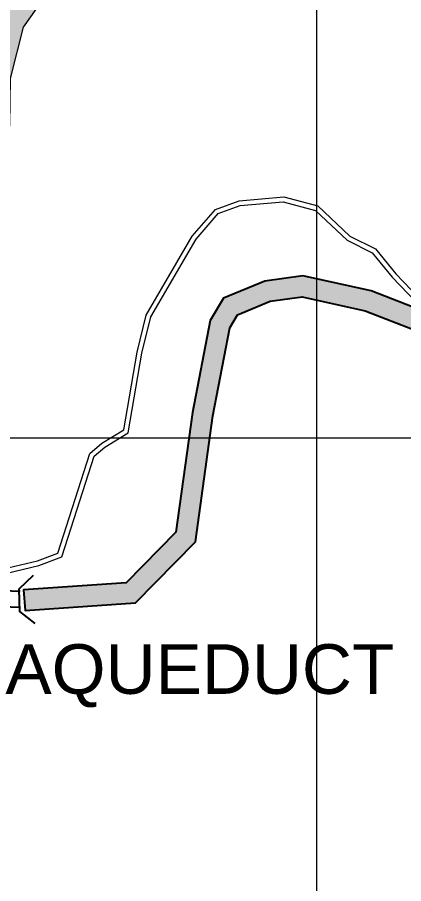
# Model space of a CAD drawing. Header units: metres. Extents: x 166708 to 226832, y 1503833 to 1555994.
# Drawn here: x 223638 to 224105, y 1547161 to 1548208 of the extents above; entities that cross this region are included whole.
import ezdxf

# ---------------------------------------------------------------- set-up
doc = ezdxf.new("R2010")
doc.units = ezdxf.units.M
doc.header["$MEASUREMENT"] = 0
for name, color, linetype in [('AQUEDUCT', 1, 'Continuous'), ('CART TRACK', 30, 'Continuous'), ('EXCAVATED CANAL', 160, 'Continuous'), ('GRID', 8, 'Continuous'), ('UT & SP', 1, 'Continuous')]:
    doc.layers.add(name, color=color, linetype=linetype)
doc.layers.add('Revised Grid', color=7, linetype='Continuous', lineweight=0)
doc.layers.add('STREAM', color=140, linetype='Continuous', lineweight=0)
doc.styles.get("Standard").update_dxf_attribs({"font": 'arial.ttf'})

msp = doc.modelspace()

# ---------------------------------------------------------------- hatches: boundary and pattern name
at = {"layer": 'EXCAVATED CANAL'}
h = msp.add_hatch(dxfattribs=at)
h.set_pattern_fill('DOTS', color=256, scale=50)
h.paths.add_polyline_path([(223853.50547, 1547574.24285), (223874.82094, 1547726.60179), (223895.18232, 1547832.9549), (223904.61759, 1547848.87315), (223944.10085, 1547865.2334), (223982.48418, 1547870.48657), (224058.78788, 1547853.70536), (224116.10138, 1547831.43525), (224159.78202, 1547814.65474), (224221.06474, 1547806.96456), (224258.62222, 1547810.80018), (224291.84478, 1547848.61755), (224349.75862, 1547959.17666), (224327.61299, 1547970.77714), (224271.08782, 1547862.86903), (224246.31817, 1547834.67364), (224221.35485, 1547832.12422), (224165.9103, 1547839.08179), (224125.11137, 1547854.75525), (224066.04312, 1547877.7072), (223983.50554, 1547895.8594), (223937.51289, 1547889.56482), (223887.35656, 1547868.78208), (223871.44948, 1547841.94523), (223850.14895, 1547730.68672), (223829.89052, 1547585.88324), (223769.73692, 1547524.70358), (223645.80713, 1547516.17574), (223647.52337, 1547491.23472), (223780.91444, 1547500.4136)])
h = msp.add_hatch(dxfattribs=at)
h.set_pattern_fill('DOTS', color=256, scale=50)
h.paths.add_polyline_path([(223780.91444, 1547500.4136), (223853.50547, 1547574.24285), (223874.82094, 1547726.60179), (223895.18232, 1547832.9549), (223904.61759, 1547848.87315), (223944.10085, 1547865.2334), (223982.48418, 1547870.48657), (224058.78788, 1547853.70536), (224116.10138, 1547831.43525), (224159.78202, 1547814.65474), (224221.06474, 1547806.96456), (224258.62222, 1547810.80018), (224291.84478, 1547848.61755), (224349.75862, 1547959.17666), (224327.61299, 1547970.77714), (224271.08782, 1547862.86903), (224246.31817, 1547834.67364), (224221.35485, 1547832.12422), (224165.9103, 1547839.08179), (224125.11137, 1547854.75525), (224066.04312, 1547877.7072), (223983.50554, 1547895.8594), (223937.51289, 1547889.56482), (223887.35656, 1547868.78208), (223871.44948, 1547841.94523), (223850.14895, 1547730.68672), (223829.89052, 1547585.88324), (223769.73692, 1547524.70358), (223645.80713, 1547516.17574), (223647.52337, 1547491.23472)])
at = {"layer": 'STREAM'}
h = msp.add_hatch(color=256, dxfattribs=at)
h.dxf.hatch_style = 1
h.paths.add_polyline_path([(223645.56976, 1548196.4396), (223675.11192, 1548238.33164), (223712.75434, 1548269.27469), (223759.92643, 1548291.17279), (223786.60961, 1548308.78651), (223798.44738, 1548324.49601), (223800.2568, 1548342.25617), (223822.50797, 1548357.80316), (223835.58572, 1548378.19544), (223836.84983, 1548394.93044), (223838.11407, 1548412.61273), (223848.54355, 1548431.24228), (223864.34592, 1548449.55604), (223896.75305, 1548512.8455), (223940.3642, 1548583.2683), (224000, 1548658.33558), (224000, 1548700), (223951.17151, 1548700), (223947.22317, 1548695.48082), (223920.61985, 1548654.97979), (223844.0233, 1548527.05773), (223819.07663, 1548468.64297), (223805.82368, 1548449.17138), (223805.82368, 1548428.9209), (223801.14625, 1548400.10296), (223786.3342, 1548373.62161), (223771.52201, 1548357.26543), (223763.46308, 1548351.98082), (223748.91419, 1548340.90931), (223683.35102, 1548302.81222), (223636.38313, 1548257.9278), (223600.98696, 1548202.16228), (223584.65027, 1548161.35828), (223577.16263, 1548106.9529), (223551.52362, 1547900.01786), (223546.15761, 1547828.79573), (223546.15761, 1547784.04826), (223549.2066, 1547700), (223593.57539, 1547700), (223597.7195, 1547782.81854), (223594.03928, 1547823.26305), (223603.85316, 1547902.92646), (223617.34699, 1547982.58988), (223629.29629, 1548078.26949), (223629.77558, 1548134.30847)])
h.paths.add_polyline_path([(224000, 1548756.19201), (223998.10292, 1548753.29264), (223990.96308, 1548745.54444), (223951.17151, 1548700), (224000, 1548700)], flags=17)
h.paths.add_polyline_path([(224042.48841, 1548688.27912), (224068.42161, 1548700), (224000, 1548700), (224000, 1548658.33558), (224005.0597, 1548664.70453)])
h.paths.add_polyline_path([(223674.66639, 1548260.83567), (224014.77903, 1548823.97652), (223930.61007, 1548874.81092), (223590.49743, 1548311.67007)], flags=9)

# ---------------------------------------------------------------- linework, layer by layer
at = {"layer": 'AQUEDUCT', "color": 1, "linetype": 'Continuous'}
for points in [[(223657.5, 1547533.5), (223640, 1547517), (223641, 1547490), (223659.5, 1547475.5)], [(223657.5, 1547533.5), (223640, 1547517), (223641, 1547490), (223659.5, 1547475.5)], [(223497.0877, 1547520.32298), (223641.80596, 1547514.739)], [(223493.18295, 1547500.89646), (223640.80739, 1547495.20034)]]:
    msp.add_lwpolyline(points, dxfattribs=at)
at = {"layer": 'CART TRACK', "linetype": 'Continuous', "lineweight": 0, "ltscale": 50}
for points in [[(223486.18593, 1547523.46467), (223550.17164, 1547536.68033), (223568.16663, 1547535.00509), (223614.92243, 1547534.15057), (223664.18316, 1547545.57553), (223692.20505, 1547556.1947), (223703.36056, 1547591.2721), (223730.95081, 1547677.78316), (223743.98332, 1547688.88886), (223772.29304, 1547706.04455), (223788.82384, 1547802.40263), (223799.46974, 1547846.20609), (223854.43206, 1547940.2424), (223881.17161, 1547971.0953), (223907.69179, 1547980.78888), (223959.76543, 1547985.51846), (223998.59879, 1547974.99709), (224036.93577, 1547938.95488), (224067.41743, 1547923.7281), (224091.5364, 1547894.27648), (224129.75004, 1547854.38898)], [(223486.18593, 1547523.46467), (223550.17164, 1547536.68033), (223568.16663, 1547535.00509), (223614.92243, 1547534.15057), (223664.18316, 1547545.57553), (223692.20505, 1547556.1947), (223703.36056, 1547591.2721), (223730.95081, 1547677.78316), (223743.98332, 1547688.88886), (223772.29304, 1547706.04455), (223788.82384, 1547802.40263), (223799.46974, 1547846.20609), (223854.43206, 1547940.2424), (223881.17161, 1547971.0953), (223907.69179, 1547980.78888), (223959.76543, 1547985.51846), (223998.59879, 1547974.99709), (224036.93577, 1547938.95488), (224067.41743, 1547923.7281), (224091.5364, 1547894.27648), (224129.75004, 1547854.38898)], [(223487.45, 1547529.33), (223549.81071, 1547542.73988), (223568.5, 1547541), (223614.28992, 1547540.16313), (223662.43438, 1547551.3292), (223687.36635, 1547560.77741), (223697.64274, 1547593.09051), (223725.75509, 1547681.23862), (223740.45997, 1547693.76944), (223766.8423, 1547709.75713), (223782.945, 1547803.6198), (223793.84674, 1547848.47597), (223849.53309, 1547943.75103), (223877.65402, 1547976.19781), (223906.36831, 1547986.69338), (223960.29513, 1547991.59126), (224001.61568, 1547980.39602), (224040.40437, 1547943.92915), (224071.24654, 1547928.52227), (224096.03049, 1547898.25864), (224133.16396, 1547859.49863)], [(223487.45, 1547529.33), (223549.81071, 1547542.73988), (223568.5, 1547541), (223614.28992, 1547540.16313), (223662.43438, 1547551.3292), (223687.36635, 1547560.77741), (223697.64274, 1547593.09051), (223725.75509, 1547681.23862), (223740.45997, 1547693.76944), (223766.8423, 1547709.75713), (223782.945, 1547803.6198), (223793.84674, 1547848.47597), (223849.53309, 1547943.75103), (223877.65402, 1547976.19781), (223906.36831, 1547986.69338), (223960.29513, 1547991.59126), (224001.61568, 1547980.39602), (224040.40437, 1547943.92915), (224071.24654, 1547928.52227), (224096.03049, 1547898.25864), (224133.16396, 1547859.49863)]]:
    msp.add_lwpolyline(points, dxfattribs=at)
at = {"layer": 'EXCAVATED CANAL'}
msp.add_lwpolyline([(224125.11137, 1547854.75525), (224066.04312, 1547877.7072), (223983.50554, 1547895.8594), (223937.51289, 1547889.56482), (223887.35656, 1547868.78208), (223871.44948, 1547841.94523), (223850.14895, 1547730.68672), (223829.89052, 1547585.88324), (223769.73692, 1547524.70358), (223645.80713, 1547516.17574), (223647.52337, 1547491.23472), (223780.91444, 1547500.4136), (223853.50547, 1547574.24285), (223874.82094, 1547726.60179), (223895.18232, 1547832.9549), (223904.61759, 1547848.87315), (223944.10085, 1547865.2334), (223982.48418, 1547870.48657), (224058.78788, 1547853.70536), (224116.10138, 1547831.43525)], dxfattribs=at)
msp.add_lwpolyline([(224125.11137, 1547854.75525), (224066.04312, 1547877.7072), (223983.50554, 1547895.8594), (223937.51289, 1547889.56482), (223887.35656, 1547868.78208), (223871.44948, 1547841.94523), (223850.14895, 1547730.68672), (223829.89052, 1547585.88324), (223769.73692, 1547524.70358), (223645.80713, 1547516.17574), (223647.52337, 1547491.23472), (223780.91444, 1547500.4136), (223853.50547, 1547574.24285), (223874.82094, 1547726.60179), (223895.18232, 1547832.9549), (223904.61759, 1547848.87315), (223944.10085, 1547865.2334), (223982.48418, 1547870.48657), (224058.78788, 1547853.70536), (224116.10138, 1547831.43525)], dxfattribs=at)
at = {"layer": 'GRID', "linetype": 'Continuous', "lineweight": 0}
msp.add_line((224000, 1554102), (224000, 1546975.58718), dxfattribs=at)
at = {"layer": 'Revised Grid', "color": 252, "linetype": 'Continuous'}
for p, q in [((224000, 1555700), (224000, 1546975.58718)), ((219000, 1547700), (226560, 1547700))]:
    msp.add_line(p, q, dxfattribs=at)
at = {"layer": 'STREAM'}
msp.add_lwpolyline([(223580.11519, 1547138.88739), (223571.42249, 1547177.3481), (223573.9061, 1547219.53077), (223592.53338, 1547308.85892), (223594.36471, 1547427.22198), (223607, 1547521.5), (223607.94139, 1547594.92444), (223593.13038, 1547691.10677), (223597.7195, 1547782.81854), (223594.03928, 1547823.26305), (223603.85316, 1547902.92646), (223617.34699, 1547982.58988), (223629.29629, 1548078.26949), (223629.77558, 1548134.30847), (223645.56976, 1548196.4396), (223675.11192, 1548238.33164)], dxfattribs=at)

# ---------------------------------------------------------------- texts
at = {"layer": 'UT & SP', "color": 1, "linetype": 'Continuous'}
msp.add_text('AQUEDUCT ', height=60, dxfattribs=at).set_placement((223623.80243, 1547390.56109))

doc.saveas('drawing.dxf')
